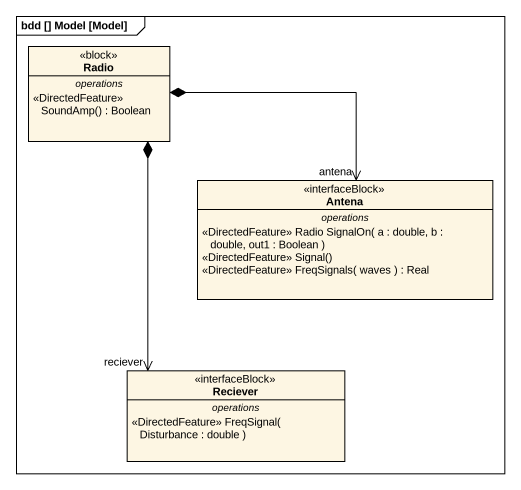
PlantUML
@startuml
mainframe bdd [] Model [Model]
hide circle
hide empty members
class Radio <<block>> {
  -- operations --
  <<DirectedFeature>> SoundAmp() : Boolean
}
class Antena <<interfaceBlock>> {
  -- operations --
  <<DirectedFeature>> Radio SignalOn( a : double, b : double, out1 : Boolean )
  <<DirectedFeature>> Signal()
  <<DirectedFeature>> FreqSignals( waves ) : Real
}
class Reciever <<interfaceBlock>> {
  -- operations --
  <<DirectedFeature>> FreqSignal( Disturbance : double )
}
Radio *-right-> "antena" Antena
Radio *--> "reciever" Reciever
@enduml
